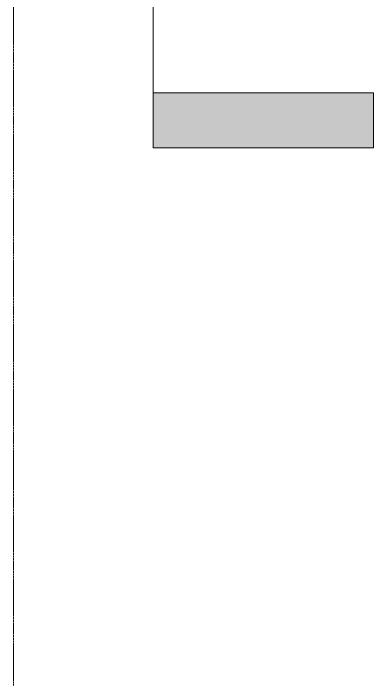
# Model space of a CAD drawing. Header units: inches. Extents: x -23227 to -2744, y -314 to 853.
# Drawn here: x -12261.3 to -12143.7, y -273.2 to -53.8 of the extents above; entities that cross this region are included whole.
import ezdxf

# ---------------------------------------------------------------- set-up
doc = ezdxf.new("R2010")
doc.units = ezdxf.units.IN
doc.header["$MEASUREMENT"] = 0
doc.linetypes.add('Grid Line 1_2_', pattern=[0.875, 0.5, -0.125, 0.125, -0.125])
doc.layers.add('G-ANNO-SYMB', color=111, linetype='Continuous', lineweight=9)
doc.layers.add('S-GRID', color=1, linetype='Continuous', lineweight=9)

# ---------------------------------------------------------------- blocks, each defined once
blk = doc.blocks.new('Section - 3_32_ x 3_8_-18514-Section 5')
at = {"layer": 'G-ANNO-SYMB'}
blk.add_hatch(color=256, dxfattribs=at).paths.add_polyline_path([(22344.83, -79.66), (22272.83, -79.66), (22272.83, -97.66), (22344.83, -97.66)], flags=0)
for p, q in [((22272.83, -97.66), (22272.83, -79.66)), ((22272.83, -79.66), (22344.83, -79.66)), ((22344.83, -79.66), (22344.83, -97.66)), ((22344.83, -97.66), (22272.83, -97.66))]:
    blk.add_line(p, q, dxfattribs=at)

msp = doc.modelspace()

# ---------------------------------------------------------------- linework, layer by layer
at = {"layer": 'G-ANNO-SYMB'}
msp.add_line((-12215.72864, 545.15708), (-12215.72864, -79.66081), dxfattribs=at)
at = {"layer": 'S-GRID', "linetype": 'Grid Line 1_2_'}
msp.add_line((-12261.30612, -273.16081), (-12261.30612, 738.65708), dxfattribs=at)
msp.add_line((-12261.30612, -273.16081), (-12261.30612, 738.65708), dxfattribs=at)

# ---------------------------------------------------------------- block references
at = {"layer": 'G-ANNO-SYMB'}
msp.add_blockref('Section - 3_32_ x 3_8_-18514-Section 5', (-34488.56173, 0), dxfattribs=at)

doc.saveas('drawing.dxf')
